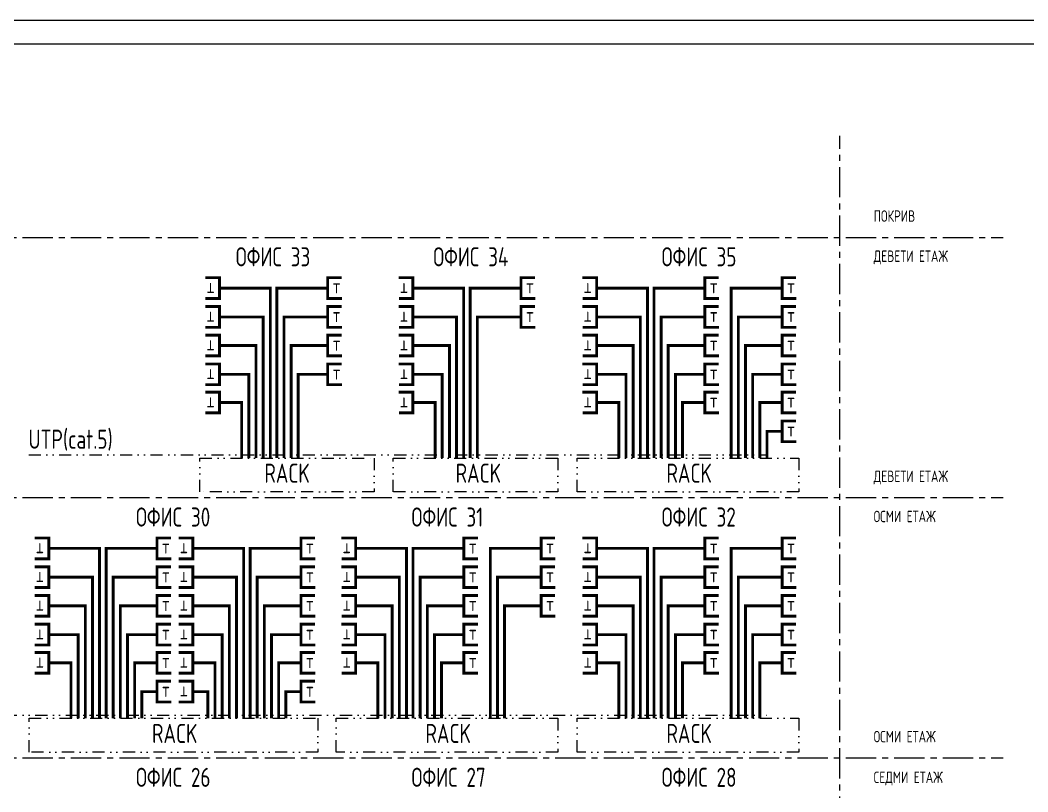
# Model space of a CAD drawing. Extents: x 25325 to 182345, y 3956 to 147305.
# Drawn here: x 44926 to 45983, y 13709 to 14518 of the extents above; entities that cross this region are included whole.
import ezdxf

# ---------------------------------------------------------------- set-up
doc = ezdxf.new("R2010")
doc.units = 0
doc.header["$MEASUREMENT"] = 0
doc.linetypes.add('CENTER', pattern=[50.8, 31.75, -6.35, 6.35, -6.35])
doc.linetypes.add('DIVIDE', pattern=[31.75, 12.7, -6.35, 0, -6.35, 0, -6.35])
doc.layers.get('0').update_dxf_attribs({"linetype": 'CONTINUOUS'})
for name, color, linetype in [('CAT6A UNDERGROUND PORTS ROUTING', 1, 'CONTINUOUS'), ('ELSH', 111, 'CONTINUOUS'), ('ELTEL', 52, 'DIVIDE')]:
    doc.layers.add(name, color=color, linetype=linetype)
doc.styles.get("Standard").update_dxf_attribs({"font": 'simplex.shx', "width": 0.7, "height": 10})
doc.styles.add('Tabla_100', font='simplex.shx', dxfattribs={"width": 0.7, "height": 20})

# ---------------------------------------------------------------- blocks, each defined once
blk = doc.blocks.new('A1_M100')
at = {"ltscale": 30}
blk.add_lwpolyline([(0, 5940), (8410, 5940), (8410, 0), (0, 0)], close=True, dxfattribs=at)
at = {"ltscale": 30, "const_width": 3}
blk.add_lwpolyline([(8360, 5890), (200, 5890), (200, 50), (8360, 50)], close=True, dxfattribs=at)

msp = doc.modelspace()

# ---------------------------------------------------------------- linework, layer by layer
at = {"layer": 'CAT6A UNDERGROUND PORTS ROUTING', "const_width": 3}
for points in [[(45120.26, 14247.86), (45135.19, 14247.86), (45135.19, 14226.1), (45120.5, 14226.1)], [(45263.6, 14226.1), (45248.67, 14226.1), (45248.67, 14247.86), (45263.36, 14247.86)], [(45323.1, 14247.86), (45338.03, 14247.86), (45338.03, 14226.1), (45323.34, 14226.1)], [(45466.44, 14226.1), (45451.51, 14226.1), (45451.51, 14247.86), (45466.2, 14247.86)], [(45515.84, 14247.86), (45530.78, 14247.86), (45530.78, 14226.1), (45516.08, 14226.1)], [(45659.19, 14226.1), (45644.25, 14226.1), (45644.25, 14247.86), (45658.94, 14247.86)], [(45740.24, 14226.1), (45725.3, 14226.1), (45725.3, 14247.86), (45740, 14247.86)], [(45135.19, 14236.98), (45139.61, 14236.98)], [(45248.67, 14236.98), (45244.26, 14236.98)], [(45338.03, 14236.98), (45342.44, 14236.98)], [(45451.51, 14236.98), (45447.09, 14236.98)], [(45530.78, 14236.98), (45535.19, 14236.98)], [(45644.25, 14236.98), (45639.84, 14236.98)], [(45725.3, 14236.98), (45720.89, 14236.98)], [(45120.26, 14217.61), (45135.19, 14217.61), (45135.19, 14195.84), (45120.5, 14195.84)], [(45263.6, 14195.84), (45248.67, 14195.84), (45248.67, 14217.61), (45263.36, 14217.61)], [(45323.1, 14217.61), (45338.03, 14217.61), (45338.03, 14195.84), (45323.34, 14195.84)], [(45466.44, 14195.84), (45451.51, 14195.84), (45451.51, 14217.61), (45466.2, 14217.61)], [(45515.84, 14217.61), (45530.78, 14217.61), (45530.78, 14195.84), (45516.08, 14195.84)], [(45659.19, 14195.84), (45644.25, 14195.84), (45644.25, 14217.61), (45658.94, 14217.61)], [(45740.24, 14195.84), (45725.3, 14195.84), (45725.3, 14217.61), (45740, 14217.61)], [(45135.19, 14206.73), (45139.61, 14206.73)], [(45248.67, 14206.73), (45244.26, 14206.73)], [(45338.03, 14206.73), (45342.44, 14206.73)], [(45451.51, 14206.73), (45447.09, 14206.73)], [(45530.78, 14206.73), (45535.19, 14206.73)], [(45644.25, 14206.73), (45639.84, 14206.73)], [(45725.3, 14206.73), (45720.89, 14206.73)], [(45120.26, 14187.61), (45135.19, 14187.61), (45135.19, 14165.84), (45120.5, 14165.84)], [(45263.6, 14165.84), (45248.67, 14165.84), (45248.67, 14187.61), (45263.36, 14187.61)], [(45323.1, 14187.61), (45338.03, 14187.61), (45338.03, 14165.84), (45323.34, 14165.84)], [(45515.84, 14187.61), (45530.78, 14187.61), (45530.78, 14165.84), (45516.08, 14165.84)], [(45659.19, 14165.84), (45644.25, 14165.84), (45644.25, 14187.61), (45658.94, 14187.61)], [(45740.24, 14165.84), (45725.3, 14165.84), (45725.3, 14187.61), (45740, 14187.61)], [(45135.19, 14176.73), (45139.61, 14176.73)], [(45248.67, 14176.73), (45244.26, 14176.73)], [(45338.03, 14176.73), (45342.44, 14176.73)], [(45530.78, 14176.73), (45535.19, 14176.73)], [(45644.25, 14176.73), (45639.84, 14176.73)], [(45725.3, 14176.73), (45720.89, 14176.73)], [(45120.26, 14157.41), (45135.19, 14157.41), (45135.19, 14135.64), (45120.5, 14135.64)], [(45263.6, 14135.64), (45248.67, 14135.64), (45248.67, 14157.41), (45263.36, 14157.41)], [(45323.1, 14157.41), (45338.03, 14157.41), (45338.03, 14135.64), (45323.34, 14135.64)], [(45515.84, 14157.41), (45530.78, 14157.41), (45530.78, 14135.64), (45516.08, 14135.64)], [(45659.19, 14135.64), (45644.25, 14135.64), (45644.25, 14157.41), (45658.94, 14157.41)], [(45740.24, 14135.64), (45725.3, 14135.64), (45725.3, 14157.41), (45740, 14157.41)], [(45135.19, 14146.52), (45139.61, 14146.52)], [(45248.67, 14146.52), (45244.26, 14146.52)], [(45338.03, 14146.52), (45342.44, 14146.52)], [(45530.78, 14146.52), (45535.19, 14146.52)], [(45644.25, 14146.52), (45639.84, 14146.52)], [(45725.3, 14146.52), (45720.89, 14146.52)], [(45120.26, 14127.81), (45135.19, 14127.81), (45135.19, 14106.05), (45120.5, 14106.05)], [(45323.1, 14127.81), (45338.03, 14127.81), (45338.03, 14106.05), (45323.34, 14106.05)], [(45515.84, 14127.81), (45530.78, 14127.81), (45530.78, 14106.05), (45516.08, 14106.05)], [(45659.19, 14106.05), (45644.25, 14106.05), (45644.25, 14127.81), (45658.94, 14127.81)], [(45740.24, 14106.05), (45725.3, 14106.05), (45725.3, 14127.81), (45740, 14127.81)], [(45135.19, 14116.93), (45139.61, 14116.93)], [(45338.03, 14116.93), (45342.44, 14116.93)], [(45530.78, 14116.93), (45535.19, 14116.93)], [(45644.25, 14116.93), (45639.84, 14116.93)], [(45725.3, 14116.93), (45720.89, 14116.93)], [(45740.24, 14075.84), (45725.3, 14075.84), (45725.3, 14097.61), (45740, 14097.61)], [(45725.3, 14086.73), (45720.89, 14086.73)], [(44941.19, 13974.86), (44956.12, 13974.86), (44956.12, 13953.1), (44941.43, 13953.1)], [(45084.53, 13953.1), (45069.6, 13953.1), (45069.6, 13974.86), (45084.29, 13974.86)], [(45092.24, 13974.86), (45107.18, 13974.86), (45107.18, 13953.1), (45092.48, 13953.1)], [(45235.58, 13953.1), (45220.65, 13953.1), (45220.65, 13974.86), (45235.34, 13974.86)], [(45263.1, 13974.86), (45278.03, 13974.86), (45278.03, 13953.1), (45263.34, 13953.1)], [(45406.44, 13953.1), (45391.51, 13953.1), (45391.51, 13974.86), (45406.2, 13974.86)], [(45487.49, 13953.1), (45472.56, 13953.1), (45472.56, 13974.86), (45487.25, 13974.86)], [(45515.84, 13974.86), (45530.78, 13974.86), (45530.78, 13953.1), (45516.08, 13953.1)], [(45659.19, 13953.1), (45644.25, 13953.1), (45644.25, 13974.86), (45658.94, 13974.86)], [(45740.24, 13953.1), (45725.3, 13953.1), (45725.3, 13974.86), (45740, 13974.86)], [(44956.12, 13963.98), (44960.54, 13963.98)], [(45069.6, 13963.98), (45065.19, 13963.98)], [(45107.18, 13963.98), (45111.59, 13963.98)], [(45220.65, 13963.98), (45216.24, 13963.98)], [(45278.03, 13963.98), (45282.44, 13963.98)], [(45391.51, 13963.98), (45387.09, 13963.98)], [(45472.56, 13963.98), (45468.15, 13963.98)], [(45530.78, 13963.98), (45535.19, 13963.98)], [(45644.25, 13963.98), (45639.84, 13963.98)], [(45725.3, 13963.98), (45720.89, 13963.98)], [(44941.19, 13944.61), (44956.12, 13944.61), (44956.12, 13922.84), (44941.43, 13922.84)], [(45084.53, 13922.84), (45069.6, 13922.84), (45069.6, 13944.61), (45084.29, 13944.61)], [(45092.24, 13944.61), (45107.18, 13944.61), (45107.18, 13922.84), (45092.48, 13922.84)], [(45235.58, 13922.84), (45220.65, 13922.84), (45220.65, 13944.61), (45235.34, 13944.61)], [(45263.1, 13944.61), (45278.03, 13944.61), (45278.03, 13922.84), (45263.34, 13922.84)], [(45406.44, 13922.84), (45391.51, 13922.84), (45391.51, 13944.61), (45406.2, 13944.61)], [(45487.49, 13922.84), (45472.56, 13922.84), (45472.56, 13944.61), (45487.25, 13944.61)], [(45515.84, 13944.61), (45530.78, 13944.61), (45530.78, 13922.84), (45516.08, 13922.84)], [(45659.19, 13922.84), (45644.25, 13922.84), (45644.25, 13944.61), (45658.94, 13944.61)], [(45740.24, 13922.84), (45725.3, 13922.84), (45725.3, 13944.61), (45740, 13944.61)], [(44956.12, 13933.73), (44960.54, 13933.73)], [(45069.6, 13933.73), (45065.19, 13933.73)], [(45107.18, 13933.73), (45111.59, 13933.73)], [(45220.65, 13933.73), (45216.24, 13933.73)], [(45278.03, 13933.73), (45282.44, 13933.73)], [(45391.51, 13933.73), (45387.09, 13933.73)], [(45472.56, 13933.73), (45468.15, 13933.73)], [(45530.78, 13933.73), (45535.19, 13933.73)], [(45644.25, 13933.73), (45639.84, 13933.73)], [(45725.3, 13933.73), (45720.89, 13933.73)], [(44941.19, 13914.61), (44956.12, 13914.61), (44956.12, 13892.84), (44941.43, 13892.84)], [(45084.53, 13892.84), (45069.6, 13892.84), (45069.6, 13914.61), (45084.29, 13914.61)], [(45092.24, 13914.61), (45107.18, 13914.61), (45107.18, 13892.84), (45092.48, 13892.84)], [(45235.58, 13892.84), (45220.65, 13892.84), (45220.65, 13914.61), (45235.34, 13914.61)], [(45263.1, 13914.61), (45278.03, 13914.61), (45278.03, 13892.84), (45263.34, 13892.84)], [(45406.44, 13892.84), (45391.51, 13892.84), (45391.51, 13914.61), (45406.2, 13914.61)], [(45487.49, 13892.84), (45472.56, 13892.84), (45472.56, 13914.61), (45487.25, 13914.61)], [(45515.84, 13914.61), (45530.78, 13914.61), (45530.78, 13892.84), (45516.08, 13892.84)], [(45659.19, 13892.84), (45644.25, 13892.84), (45644.25, 13914.61), (45658.94, 13914.61)], [(45740.24, 13892.84), (45725.3, 13892.84), (45725.3, 13914.61), (45740, 13914.61)], [(44956.12, 13903.73), (44960.54, 13903.73)], [(45069.6, 13903.73), (45065.19, 13903.73)], [(45107.18, 13903.73), (45111.59, 13903.73)], [(45220.65, 13903.73), (45216.24, 13903.73)], [(45278.03, 13903.73), (45282.44, 13903.73)], [(45391.51, 13903.73), (45387.09, 13903.73)], [(45472.56, 13903.73), (45468.15, 13903.73)], [(45530.78, 13903.73), (45535.19, 13903.73)], [(45644.25, 13903.73), (45639.84, 13903.73)], [(45725.3, 13903.73), (45720.89, 13903.73)], [(44941.19, 13884.41), (44956.12, 13884.41), (44956.12, 13862.64), (44941.43, 13862.64)], [(45084.53, 13862.64), (45069.6, 13862.64), (45069.6, 13884.41), (45084.29, 13884.41)], [(45092.24, 13884.41), (45107.18, 13884.41), (45107.18, 13862.64), (45092.48, 13862.64)], [(45235.58, 13862.64), (45220.65, 13862.64), (45220.65, 13884.41), (45235.34, 13884.41)], [(45263.1, 13884.41), (45278.03, 13884.41), (45278.03, 13862.64), (45263.34, 13862.64)], [(45406.44, 13862.64), (45391.51, 13862.64), (45391.51, 13884.41), (45406.2, 13884.41)], [(45515.84, 13884.41), (45530.78, 13884.41), (45530.78, 13862.64), (45516.08, 13862.64)], [(45659.19, 13862.64), (45644.25, 13862.64), (45644.25, 13884.41), (45658.94, 13884.41)], [(45740.24, 13862.64), (45725.3, 13862.64), (45725.3, 13884.41), (45740, 13884.41)], [(44956.12, 13873.52), (44960.54, 13873.52)], [(45069.6, 13873.52), (45065.19, 13873.52)], [(45107.18, 13873.52), (45111.59, 13873.52)], [(45220.65, 13873.52), (45216.24, 13873.52)], [(45278.03, 13873.52), (45282.44, 13873.52)], [(45391.51, 13873.52), (45387.09, 13873.52)], [(45530.78, 13873.52), (45535.19, 13873.52)], [(45644.25, 13873.52), (45639.84, 13873.52)], [(45725.3, 13873.52), (45720.89, 13873.52)], [(44941.19, 13854.81), (44956.12, 13854.81), (44956.12, 13833.05), (44941.43, 13833.05)], [(45084.53, 13833.05), (45069.6, 13833.05), (45069.6, 13854.81), (45084.29, 13854.81)], [(45092.24, 13854.81), (45107.18, 13854.81), (45107.18, 13833.05), (45092.48, 13833.05)], [(45235.58, 13833.05), (45220.65, 13833.05), (45220.65, 13854.81), (45235.34, 13854.81)], [(45263.1, 13854.81), (45278.03, 13854.81), (45278.03, 13833.05), (45263.34, 13833.05)], [(45406.44, 13833.05), (45391.51, 13833.05), (45391.51, 13854.81), (45406.2, 13854.81)], [(45515.84, 13854.81), (45530.78, 13854.81), (45530.78, 13833.05), (45516.08, 13833.05)], [(45659.19, 13833.05), (45644.25, 13833.05), (45644.25, 13854.81), (45658.94, 13854.81)], [(45740.24, 13833.05), (45725.3, 13833.05), (45725.3, 13854.81), (45740, 13854.81)], [(44956.12, 13843.93), (44960.54, 13843.93)], [(45069.6, 13843.93), (45065.19, 13843.93)], [(45107.18, 13843.93), (45111.59, 13843.93)], [(45220.65, 13843.93), (45216.24, 13843.93)], [(45278.03, 13843.93), (45282.44, 13843.93)], [(45391.51, 13843.93), (45387.09, 13843.93)], [(45530.78, 13843.93), (45535.19, 13843.93)], [(45644.25, 13843.93), (45639.84, 13843.93)], [(45725.3, 13843.93), (45720.89, 13843.93)], [(45084.53, 13802.84), (45069.6, 13802.84), (45069.6, 13824.61), (45084.29, 13824.61)], [(45092.24, 13824.61), (45107.18, 13824.61), (45107.18, 13802.84), (45092.48, 13802.84)], [(45235.58, 13802.84), (45220.65, 13802.84), (45220.65, 13824.61), (45235.34, 13824.61)], [(45069.6, 13813.73), (45065.19, 13813.73)], [(45107.18, 13813.73), (45111.59, 13813.73)], [(45220.65, 13813.73), (45216.24, 13813.73)]]:
    msp.add_lwpolyline(points, dxfattribs=at)
at = {"layer": 'ELSH', "linetype": 'CENTER'}
for p, q in [((45785.95, 11741.42), (45785.95, 14396.73)), ((42896.6, 14290.18), (45957.36, 14290.18)), ((42896.6, 14017.18), (45957.36, 14017.18)), ((42896.6, 13744.18), (45957.36, 13744.18))]:
    msp.add_line(p, q, dxfattribs=at)
at = {"layer": 'ELTEL'}
for p, q in [((44935.09, 14062.13), (45709.23, 14062.13)), ((44494.74, 13789.13), (45709.23, 13789.13))]:
    msp.add_line(p, q, dxfattribs=at)
at = {"layer": 'ELTEL', "const_width": 3}
for points in [[(45139.61, 14236.98), (45188.54, 14236.98), (45188.54, 14058.72)], [(45244.26, 14236.98), (45195.33, 14236.98), (45195.33, 14058.72)], [(45342.44, 14236.98), (45391.37, 14236.98), (45391.37, 14058.72)], [(45447.09, 14236.98), (45398.16, 14236.98), (45398.16, 14058.72)], [(45535.19, 14236.98), (45584.12, 14236.98), (45584.12, 14058.72)], [(45639.84, 14236.98), (45590.91, 14236.98), (45590.91, 14058.72)], [(45720.89, 14236.98), (45671.96, 14236.98), (45671.96, 14058.72)], [(45139.61, 14206.73), (45181.04, 14206.73), (45181.04, 14058.72)], [(45244.26, 14206.73), (45202.83, 14206.73), (45202.83, 14058.72)], [(45342.44, 14206.73), (45383.87, 14206.73), (45383.87, 14058.72)], [(45447.09, 14206.73), (45405.66, 14206.73), (45405.66, 14058.72)], [(45535.19, 14206.73), (45576.62, 14206.73), (45576.62, 14058.72)], [(45639.84, 14206.73), (45598.41, 14206.73), (45598.41, 14058.72)], [(45720.89, 14206.73), (45679.46, 14206.73), (45679.46, 14058.72)], [(45139.61, 14176.73), (45173.54, 14176.73), (45173.54, 14058.72)], [(45244.26, 14176.73), (45210.33, 14176.73), (45210.33, 14058.72)], [(45342.44, 14176.73), (45376.37, 14176.73), (45376.37, 14058.72)], [(45535.19, 14176.73), (45569.12, 14176.73), (45569.12, 14058.72)], [(45639.84, 14176.73), (45605.91, 14176.73), (45605.91, 14058.72)], [(45720.89, 14176.73), (45686.96, 14176.73), (45686.96, 14058.72)], [(45139.61, 14146.52), (45166.04, 14146.52), (45166.04, 14058.72)], [(45244.26, 14146.52), (45217.83, 14146.52), (45217.83, 14058.72)], [(45342.44, 14146.52), (45368.87, 14146.52), (45368.87, 14058.72)], [(45535.19, 14146.52), (45561.62, 14146.52), (45561.62, 14058.72)], [(45639.84, 14146.52), (45613.41, 14146.52), (45613.41, 14058.72)], [(45720.89, 14146.52), (45694.46, 14146.52), (45694.46, 14058.72)], [(45139.61, 14116.93), (45158.54, 14116.93), (45158.54, 14058.72)], [(45342.44, 14116.93), (45361.37, 14116.93), (45361.37, 14058.72)], [(45535.19, 14116.93), (45554.12, 14116.93), (45554.12, 14058.72)], [(45639.84, 14116.93), (45620.91, 14116.93), (45620.91, 14058.72)], [(45720.89, 14116.93), (45701.96, 14116.93), (45701.96, 14058.72)], [(45720.89, 14086.73), (45709.46, 14086.73), (45709.46, 14058.72)], [(44960.54, 13963.98), (45009.46, 13963.98), (45009.46, 13785.72)], [(45065.19, 13963.98), (45016.26, 13963.98), (45016.26, 13785.72)], [(45111.59, 13963.98), (45160.52, 13963.98), (45160.52, 13785.72)], [(45216.24, 13963.98), (45167.31, 13963.98), (45167.31, 13785.72)], [(45282.44, 13963.98), (45331.37, 13963.98), (45331.37, 13785.72)], [(45387.09, 13963.98), (45338.16, 13963.98), (45338.16, 13785.72)], [(45468.15, 13963.98), (45419.22, 13963.98), (45419.22, 13785.72)], [(45535.19, 13963.98), (45584.12, 13963.98), (45584.12, 13785.72)], [(45639.84, 13963.98), (45590.91, 13963.98), (45590.91, 13785.72)], [(45720.89, 13963.98), (45671.96, 13963.98), (45671.96, 13785.72)], [(44960.54, 13933.73), (45001.96, 13933.73), (45001.96, 13785.72)], [(45065.19, 13933.73), (45023.76, 13933.73), (45023.76, 13785.72)], [(45111.59, 13933.73), (45153.02, 13933.73), (45153.02, 13785.72)], [(45216.24, 13933.73), (45174.81, 13933.73), (45174.81, 13785.72)], [(45282.44, 13933.73), (45323.87, 13933.73), (45323.87, 13785.72)], [(45387.09, 13933.73), (45345.66, 13933.73), (45345.66, 13785.72)], [(45468.15, 13933.73), (45426.72, 13933.73), (45426.72, 13785.72)], [(45535.19, 13933.73), (45576.62, 13933.73), (45576.62, 13785.72)], [(45639.84, 13933.73), (45598.41, 13933.73), (45598.41, 13785.72)], [(45720.89, 13933.73), (45679.46, 13933.73), (45679.46, 13785.72)], [(44960.54, 13903.73), (44994.46, 13903.73), (44994.46, 13785.72)], [(45065.19, 13903.73), (45031.26, 13903.73), (45031.26, 13785.72)], [(45111.59, 13903.73), (45145.52, 13903.73), (45145.52, 13785.72)], [(45216.24, 13903.73), (45182.31, 13903.73), (45182.31, 13785.72)], [(45282.44, 13903.73), (45316.37, 13903.73), (45316.37, 13785.72)], [(45387.09, 13903.73), (45353.16, 13903.73), (45353.16, 13785.72)], [(45468.15, 13903.73), (45434.22, 13903.73), (45434.22, 13785.72)], [(45535.19, 13903.73), (45569.12, 13903.73), (45569.12, 13785.72)], [(45639.84, 13903.73), (45605.91, 13903.73), (45605.91, 13785.72)], [(45720.89, 13903.73), (45686.96, 13903.73), (45686.96, 13785.72)], [(44960.54, 13873.52), (44986.96, 13873.52), (44986.96, 13785.72)], [(45065.19, 13873.52), (45038.76, 13873.52), (45038.76, 13785.72)], [(45111.59, 13873.52), (45138.02, 13873.52), (45138.02, 13785.72)], [(45216.24, 13873.52), (45189.81, 13873.52), (45189.81, 13785.72)], [(45282.44, 13873.52), (45308.87, 13873.52), (45308.87, 13785.72)], [(45387.09, 13873.52), (45360.66, 13873.52), (45360.66, 13785.72)], [(45535.19, 13873.52), (45561.62, 13873.52), (45561.62, 13785.72)], [(45639.84, 13873.52), (45613.41, 13873.52), (45613.41, 13785.72)], [(45720.89, 13873.52), (45694.46, 13873.52), (45694.46, 13785.72)], [(44960.54, 13843.93), (44979.46, 13843.93), (44979.46, 13785.72)], [(45065.19, 13843.93), (45046.26, 13843.93), (45046.26, 13785.72)], [(45111.59, 13843.93), (45130.52, 13843.93), (45130.52, 13785.72)], [(45216.24, 13843.93), (45197.31, 13843.93), (45197.31, 13785.72)], [(45282.44, 13843.93), (45301.37, 13843.93), (45301.37, 13785.72)], [(45387.09, 13843.93), (45368.16, 13843.93), (45368.16, 13785.72)], [(45535.19, 13843.93), (45554.12, 13843.93), (45554.12, 13785.72)], [(45639.84, 13843.93), (45620.91, 13843.93), (45620.91, 13785.72)], [(45720.89, 13843.93), (45701.96, 13843.93), (45701.96, 13785.72)], [(45065.19, 13813.73), (45053.76, 13813.73), (45053.76, 13785.72)], [(45111.59, 13813.73), (45123.02, 13813.73), (45123.02, 13785.72)], [(45216.24, 13813.73), (45204.81, 13813.73), (45204.81, 13785.72)]]:
    msp.add_lwpolyline(points, dxfattribs=at)
at = {"layer": 'ELTEL'}
for points in [[(45114.64, 14058.72), (45297.39, 14058.72), (45297.39, 14023.25), (45114.64, 14023.25)], [(45317.48, 14058.72), (45490.23, 14058.72), (45490.23, 14023.25), (45317.48, 14023.25)], [(45510.23, 14058.72), (45742.97, 14058.72), (45742.97, 14023.25), (45510.23, 14023.25)], [(44935.57, 13785.72), (45238.32, 13785.72), (45238.32, 13750.25), (44935.57, 13750.25)], [(45257.48, 13785.72), (45490.23, 13785.72), (45490.23, 13750.25), (45257.48, 13750.25)], [(45510.23, 13785.72), (45742.97, 13785.72), (45742.97, 13750.25), (45510.23, 13750.25)]]:
    msp.add_lwpolyline(points, close=True, dxfattribs=at)

# ---------------------------------------------------------------- block references
at = {"layer": 'ELSH', "xscale": 0.5, "yscale": 0.5, "zscale": 0.5}
msp.add_blockref('A1_M100', (42689.24, 11548.03), dxfattribs=at)

# ---------------------------------------------------------------- texts
at = {"layer": 'CAT6A UNDERGROUND PORTS ROUTING', "char_height": 15, "attachment_point": 1, "rotation": 180}
for insert in [(45129.68, 14227.47), (45332.52, 14227.47), (45525.26, 14227.47), (45129.68, 14197.22), (45332.52, 14197.22), (45525.26, 14197.22), (45129.68, 14167.22), (45332.52, 14167.22), (45525.26, 14167.22), (45129.68, 14137.02), (45332.52, 14137.02), (45525.26, 14137.02), (45129.68, 14107.42), (45332.52, 14107.42), (45525.26, 14107.42), (44950.61, 13954.47), (45101.66, 13954.47), (45272.52, 13954.47), (45525.26, 13954.47), (44950.61, 13924.22), (45101.66, 13924.22), (45272.52, 13924.22), (45525.26, 13924.22), (44950.61, 13894.22), (45101.66, 13894.22), (45272.52, 13894.22), (45525.26, 13894.22), (44950.61, 13864.02), (45101.66, 13864.02), (45272.52, 13864.02), (45525.26, 13864.02), (44950.61, 13834.42), (45101.66, 13834.42), (45272.52, 13834.42), (45525.26, 13834.42), (45101.66, 13804.22)]:
    msp.add_mtext('т', dxfattribs=dict(at, insert=insert))
at = {"layer": 'CAT6A UNDERGROUND PORTS ROUTING', "char_height": 15, "attachment_point": 1}
for insert in [(45254.18, 14246.49), (45457.02, 14246.49), (45649.76, 14246.49), (45730.81, 14246.49), (45254.18, 14216.23), (45457.02, 14216.23), (45649.76, 14216.23), (45730.81, 14216.23), (45254.18, 14186.23), (45649.76, 14186.23), (45730.81, 14186.23), (45254.18, 14156.03), (45649.76, 14156.03), (45730.81, 14156.03), (45649.76, 14126.44), (45730.81, 14126.44), (45730.81, 14096.23), (45075.11, 13973.49), (45226.16, 13973.49), (45397.02, 13973.49), (45478.07, 13973.49), (45649.76, 13973.49), (45730.81, 13973.49), (45075.11, 13943.23), (45226.16, 13943.23), (45397.02, 13943.23), (45478.07, 13943.23), (45649.76, 13943.23), (45730.81, 13943.23), (45075.11, 13913.23), (45226.16, 13913.23), (45397.02, 13913.23), (45478.07, 13913.23), (45649.76, 13913.23), (45730.81, 13913.23), (45075.11, 13883.03), (45226.16, 13883.03), (45397.02, 13883.03), (45649.76, 13883.03), (45730.81, 13883.03), (45075.11, 13853.44), (45226.16, 13853.44), (45397.02, 13853.44), (45649.76, 13853.44), (45730.81, 13853.44), (45075.11, 13823.23), (45226.16, 13823.23)]:
    msp.add_mtext('т', dxfattribs=dict(at, insert=insert))
at = {"layer": 'ELSH', "char_height": 12, "attachment_point": 1}
for s, insert in [('{\\Fsimplex|c204;ПОКРИВ}', (45821.34, 14318.52)), ('ДЕВЕТИ ЕТАЖ', (45821.34, 14276.44)), ('ДЕВЕТИ ЕТАЖ', (45821.34, 14045.52)), ('ОСМИ ЕТАЖ', (45821.34, 14003.44)), ('ОСМИ ЕТАЖ', (45821.34, 13772.52)), ('СЕДМИ ЕТАЖ', (45821.34, 13729.84))]:
    msp.add_mtext(s, dxfattribs=dict(at, insert=insert))
at = {"layer": 'ELTEL', "char_height": 20, "attachment_point": 1, "style": 'Tabla_100'}
for s, insert in [('{\\Fsimplex|c204;ОФИС 3}3', (45152.31, 14279.83)), ('{\\Fsimplex|c204;ОФИС 3}4', (45359.41, 14279.83)), ('{\\Fsimplex|c204;ОФИС 3}5', (45598.98, 14279.83)), ('UTP(cat.5)', (44934.94, 14088.45)), ('RACK', (45182.26, 14052.84)), ('RACK', (45382.87, 14052.84)), ('RACK', (45603.99, 14052.84)), ('{\\Fsimplex|c204;ОФИС 30}', (45047.67, 14006.83)), ('{\\Fsimplex|c204;ОФИС 31}', (45336.63, 14006.83)), ('{\\Fsimplex|c204;ОФИС 32}', (45598.98, 14006.83)), ('RACK', (45064.42, 13779.84)), ('RACK', (45351.24, 13779.84)), ('RACK', (45603.99, 13779.84)), ('{\\Fsimplex|c204;ОФИС 26}', (45047.67, 13733.83)), ('{\\Fsimplex|c204;ОФИС 27}', (45336.63, 13733.83)), ('{\\Fsimplex|c204;ОФИС 28}', (45598.98, 13733.83))]:
    msp.add_mtext(s, dxfattribs=dict(at, insert=insert))

doc.saveas('drawing.dxf')
